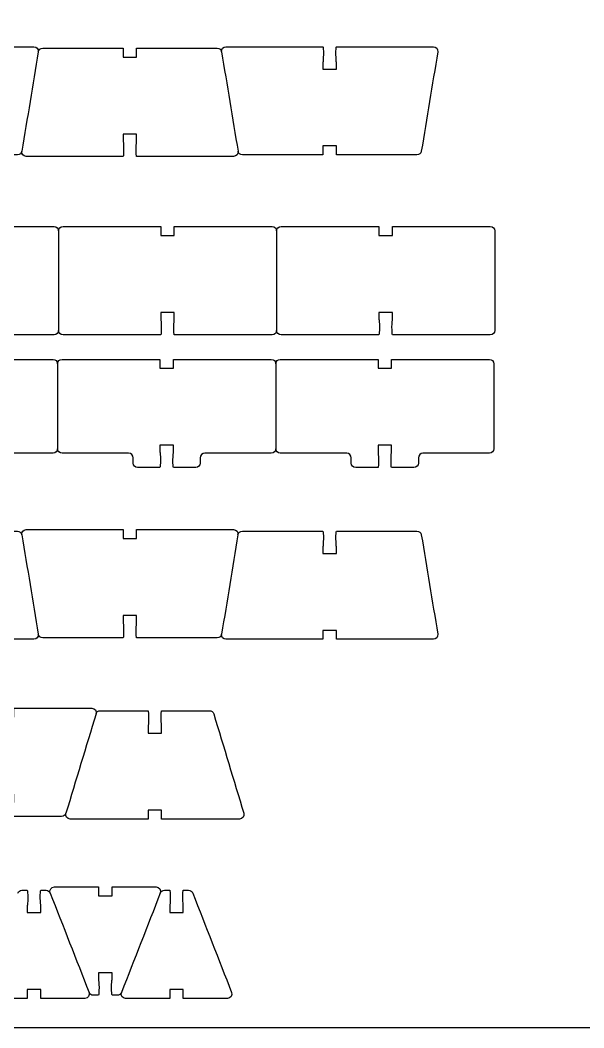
# Model space of a CAD drawing. Extents: x 0 to 580, y 0 to 450.
# Drawn here: x 130 to 255.8, y 0.2 to 225.2 of the extents above; entities that cross this region are included whole.
import ezdxf

# ---------------------------------------------------------------- set-up
doc = ezdxf.new("R2010")
doc.units = 0
doc.header["$MEASUREMENT"] = 0
doc.layers.add('DEFAULT', color=18, linetype='CONTINUOUS')

msp = doc.modelspace()

# ---------------------------------------------------------------- linework, layer by layer
at = {"layer": 'DEFAULT', "color": 18}
msp.add_lwpolyline([(580.18, 0.18), (0.18, 0.18), (0.18, 450.18), (580.18, 450.18)], close=True, dxfattribs=at)
at = {"layer": 'DEFAULT', "color": 1}
for points, knots in [([(85.78, 218.1), (85.68, 218.7), (86.15, 219.25), (86.76, 219.25), (93.98, 219.25), (101.19, 219.25), (108.41, 219.25), (108.46, 219.25), (108.51, 218.47), (108.51, 217.5), (108.51, 216.54), (108.41, 215.93), (108.41, 215.75), (108.41, 215.25), (108.41, 214.75), (108.41, 214.25), (109.41, 214.25), (110.41, 214.25), (111.41, 214.25), (111.41, 214.75), (111.41, 215.25), (111.41, 215.75), (111.41, 215.93), (111.31, 216.54), (111.31, 217.5), (111.31, 218.47), (111.35, 219.25), (111.41, 219.25), (118.62, 219.25), (125.84, 219.25), (133.06, 219.25), (133.67, 219.25), (134.14, 218.7), (134.04, 218.1), (132.82, 210.7), (131.59, 203.31), (130.37, 195.91), (130.29, 195.43), (129.88, 195.08), (129.39, 195.08), (123.4, 195.08), (117.4, 195.08), (111.41, 195.08), (111.41, 195.75), (111.41, 196.41), (111.41, 197.08), (110.41, 197.08), (109.41, 197.08), (108.41, 197.08), (108.41, 196.41), (108.41, 195.75), (108.41, 195.08), (102.42, 195.08), (96.42, 195.08), (90.43, 195.08), (89.94, 195.08), (89.53, 195.43), (89.45, 195.91)], [0, 0, 0, 0, 1, 1, 1, 62.37, 62.37, 62.37, 63.37, 63.37, 63.37, 64.37, 64.37, 64.37, 68.62, 68.62, 68.62, 77.12, 77.12, 77.12, 81.37, 81.37, 81.37, 82.37, 82.37, 82.37, 83.37, 83.37, 83.37, 144.74, 144.74, 144.74, 145.74, 145.74, 145.74, 209.475881, 209.475881, 209.475881, 210.475881, 210.475881, 210.475881, 261.445881, 261.445881, 261.445881, 267.115881, 267.115881, 267.115881, 275.615881, 275.615881, 275.615881, 281.285881, 281.285881, 281.285881, 332.255881, 332.255881, 332.255881, 333.255881, 333.255881, 333.255881, 333.255881]), ([(134.04, 218.1), (134.12, 218.58), (134.54, 218.93), (135.02, 218.93), (141.02, 218.93), (147.01, 218.93), (153, 218.93), (153, 218.26), (153, 217.59), (153, 216.93), (154, 216.93), (155, 216.93), (156, 216.93), (156, 217.59), (156, 218.26), (156, 218.93), (162, 218.93), (167.99, 218.93), (173.98, 218.93), (174.47, 218.93), (174.89, 218.58), (174.96, 218.1), (176.19, 210.7), (177.41, 203.31), (178.64, 195.91), (178.74, 195.31), (178.27, 194.76), (177.65, 194.76), (170.44, 194.76), (163.22, 194.76), (156, 194.76), (155.95, 194.76), (155.9, 195.54), (155.9, 196.51), (155.9, 197.47), (156, 198.08), (156, 198.26), (156, 198.76), (156, 199.25), (156, 199.75), (155, 199.75), (154, 199.75), (153, 199.75), (153, 199.25), (153, 198.76), (153, 198.26), (153, 198.08), (153.1, 197.47), (153.1, 196.51), (153.1, 195.54), (153.06, 194.76), (153, 194.76), (145.79, 194.76), (138.57, 194.76), (131.35, 194.76), (130.74, 194.76), (130.27, 195.31), (130.37, 195.91)], [0, 0, 0, 0, 1, 1, 1, 51.97, 51.97, 51.97, 57.64, 57.64, 57.64, 66.14, 66.14, 66.14, 71.81, 71.81, 71.81, 122.78, 122.78, 122.78, 123.78, 123.78, 123.78, 187.515881, 187.515881, 187.515881, 188.515881, 188.515881, 188.515881, 249.885881, 249.885881, 249.885881, 250.885881, 250.885881, 250.885881, 251.885881, 251.885881, 251.885881, 256.135881, 256.135881, 256.135881, 264.635881, 264.635881, 264.635881, 268.885881, 268.885881, 268.885881, 269.885881, 269.885881, 269.885881, 270.885881, 270.885881, 270.885881, 332.255881, 332.255881, 332.255881, 333.255881, 333.255881, 333.255881, 333.255881]), ([(174.96, 218.1), (174.87, 218.7), (175.33, 219.25), (175.95, 219.25), (183.17, 219.25), (190.38, 219.25), (197.6, 219.25), (197.65, 219.25), (197.7, 218.47), (197.7, 217.5), (197.7, 216.54), (197.6, 215.93), (197.6, 215.75), (197.6, 215.25), (197.6, 214.75), (197.6, 214.25), (198.6, 214.25), (199.6, 214.25), (200.6, 214.25), (200.6, 214.75), (200.6, 215.25), (200.6, 215.75), (200.6, 215.93), (200.5, 216.54), (200.5, 217.5), (200.5, 218.47), (200.54, 219.25), (200.6, 219.25), (207.81, 219.25), (215.03, 219.25), (222.25, 219.25), (222.86, 219.25), (223.33, 218.7), (223.23, 218.1), (222.01, 210.7), (220.78, 203.31), (219.56, 195.91), (219.48, 195.43), (219.07, 195.08), (218.58, 195.08), (212.58, 195.08), (206.59, 195.08), (200.6, 195.08), (200.6, 195.75), (200.6, 196.41), (200.6, 197.08), (199.6, 197.08), (198.6, 197.08), (197.6, 197.08), (197.6, 196.41), (197.6, 195.75), (197.6, 195.08), (191.6, 195.08), (185.61, 195.08), (179.62, 195.08), (179.13, 195.08), (178.71, 195.43), (178.64, 195.91)], [0, 0, 0, 0, 1, 1, 1, 62.37, 62.37, 62.37, 63.37, 63.37, 63.37, 64.37, 64.37, 64.37, 68.62, 68.62, 68.62, 77.12, 77.12, 77.12, 81.37, 81.37, 81.37, 82.37, 82.37, 82.37, 83.37, 83.37, 83.37, 144.74, 144.74, 144.74, 145.74, 145.74, 145.74, 209.475881, 209.475881, 209.475881, 210.475881, 210.475881, 210.475881, 261.445881, 261.445881, 261.445881, 267.115881, 267.115881, 267.115881, 275.615881, 275.615881, 275.615881, 281.285881, 281.285881, 281.285881, 332.255881, 332.255881, 332.255881, 333.255881, 333.255881, 333.255881, 333.255881]), ([(89.86, 178.1), (89.86, 178.65), (90.31, 179.09), (90.86, 179.09), (98.14, 179.09), (105.43, 179.09), (112.71, 179.09), (112.71, 178.43), (112.71, 177.76), (112.71, 177.09), (113.71, 177.09), (114.71, 177.09), (115.71, 177.09), (115.71, 177.76), (115.71, 178.43), (115.71, 179.09), (123, 179.09), (130.28, 179.09), (137.57, 179.09), (138.12, 179.09), (138.56, 178.65), (138.56, 178.1), (138.56, 170.7), (138.56, 163.31), (138.56, 155.91), (138.56, 155.36), (138.12, 154.92), (137.57, 154.92), (130.28, 154.92), (123, 154.92), (115.71, 154.92), (115.66, 154.92), (115.61, 155.7), (115.61, 156.67), (115.61, 157.64), (115.71, 158.25), (115.71, 158.42), (115.71, 158.92), (115.71, 159.42), (115.71, 159.92), (114.71, 159.92), (113.71, 159.92), (112.71, 159.92), (112.71, 159.42), (112.71, 158.92), (112.71, 158.42), (112.71, 158.25), (112.81, 157.64), (112.81, 156.67), (112.81, 155.7), (112.77, 154.92), (112.71, 154.92), (105.43, 154.92), (98.14, 154.92), (90.86, 154.92), (90.31, 154.92), (89.86, 155.36), (89.86, 155.91)], [0, 0, 0, 0, 1, 1, 1, 62.95, 62.95, 62.95, 68.62, 68.62, 68.62, 77.12, 77.12, 77.12, 82.79, 82.79, 82.79, 144.74, 144.74, 144.74, 145.74, 145.74, 145.74, 208.62, 208.62, 208.62, 209.62, 209.62, 209.62, 271.57, 271.57, 271.57, 272.57, 272.57, 272.57, 273.57, 273.57, 273.57, 277.82, 277.82, 277.82, 286.32, 286.32, 286.32, 290.57, 290.57, 290.57, 291.57, 291.57, 291.57, 292.57, 292.57, 292.57, 354.52, 354.52, 354.52, 355.52, 355.52, 355.52, 355.52]), ([(138.56, 178.1), (138.56, 178.65), (139.01, 179.09), (139.56, 179.09), (146.84, 179.09), (154.13, 179.09), (161.41, 179.09), (161.41, 178.43), (161.41, 177.76), (161.41, 177.09), (162.41, 177.09), (163.41, 177.09), (164.41, 177.09), (164.41, 177.76), (164.41, 178.43), (164.41, 179.09), (171.7, 179.09), (178.98, 179.09), (186.26, 179.09), (186.82, 179.09), (187.26, 178.65), (187.26, 178.1), (187.26, 170.7), (187.26, 163.31), (187.26, 155.91), (187.26, 155.36), (186.82, 154.92), (186.26, 154.92), (178.98, 154.92), (171.7, 154.92), (164.41, 154.92), (164.36, 154.92), (164.31, 155.7), (164.31, 156.67), (164.31, 157.64), (164.41, 158.25), (164.41, 158.42), (164.41, 158.92), (164.41, 159.42), (164.41, 159.92), (163.41, 159.92), (162.41, 159.92), (161.41, 159.92), (161.41, 159.42), (161.41, 158.92), (161.41, 158.42), (161.41, 158.25), (161.51, 157.64), (161.51, 156.67), (161.51, 155.7), (161.46, 154.92), (161.41, 154.92), (154.13, 154.92), (146.84, 154.92), (139.56, 154.92), (139.01, 154.92), (138.56, 155.36), (138.56, 155.91)], [0, 0, 0, 0, 1, 1, 1, 62.95, 62.95, 62.95, 68.62, 68.62, 68.62, 77.12, 77.12, 77.12, 82.79, 82.79, 82.79, 144.74, 144.74, 144.74, 145.74, 145.74, 145.74, 208.62, 208.62, 208.62, 209.62, 209.62, 209.62, 271.57, 271.57, 271.57, 272.57, 272.57, 272.57, 273.57, 273.57, 273.57, 277.82, 277.82, 277.82, 286.32, 286.32, 286.32, 290.57, 290.57, 290.57, 291.57, 291.57, 291.57, 292.57, 292.57, 292.57, 354.52, 354.52, 354.52, 355.52, 355.52, 355.52, 355.52]), ([(187.26, 178.1), (187.26, 178.65), (187.7, 179.09), (188.25, 179.09), (195.54, 179.09), (202.82, 179.09), (210.11, 179.09), (210.11, 178.43), (210.11, 177.76), (210.11, 177.09), (211.11, 177.09), (212.11, 177.09), (213.11, 177.09), (213.11, 177.76), (213.11, 178.43), (213.11, 179.09), (220.39, 179.09), (227.68, 179.09), (234.96, 179.09), (235.51, 179.09), (235.96, 178.65), (235.96, 178.1), (235.96, 170.7), (235.96, 163.31), (235.96, 155.91), (235.96, 155.36), (235.51, 154.92), (234.96, 154.92), (227.68, 154.92), (220.39, 154.92), (213.11, 154.92), (213.05, 154.92), (213.01, 155.7), (213.01, 156.67), (213.01, 157.64), (213.11, 158.25), (213.11, 158.42), (213.11, 158.92), (213.11, 159.42), (213.11, 159.92), (212.11, 159.92), (211.11, 159.92), (210.11, 159.92), (210.11, 159.42), (210.11, 158.92), (210.11, 158.42), (210.11, 158.25), (210.21, 157.64), (210.21, 156.67), (210.21, 155.7), (210.16, 154.92), (210.11, 154.92), (202.82, 154.92), (195.54, 154.92), (188.25, 154.92), (187.7, 154.92), (187.26, 155.36), (187.26, 155.91)], [0, 0, 0, 0, 1, 1, 1, 62.95, 62.95, 62.95, 68.62, 68.62, 68.62, 77.12, 77.12, 77.12, 82.79, 82.79, 82.79, 144.74, 144.74, 144.74, 145.74, 145.74, 145.74, 208.62, 208.62, 208.62, 209.62, 209.62, 209.62, 271.57, 271.57, 271.57, 272.57, 272.57, 272.57, 273.57, 273.57, 273.57, 277.82, 277.82, 277.82, 286.32, 286.32, 286.32, 290.57, 290.57, 290.57, 291.57, 291.57, 291.57, 292.57, 292.57, 292.57, 354.52, 354.52, 354.52, 355.52, 355.52, 355.52, 355.52]), ([(89.66, 148.44), (89.66, 148.99), (90.11, 149.44), (90.66, 149.44), (97.94, 149.44), (105.23, 149.44), (112.51, 149.44), (112.51, 148.77), (112.51, 148.1), (112.51, 147.44), (113.51, 147.44), (114.51, 147.44), (115.51, 147.44), (115.51, 148.1), (115.51, 148.77), (115.51, 149.44), (122.79, 149.44), (130.08, 149.44), (137.36, 149.44), (137.91, 149.44), (138.36, 148.99), (138.36, 148.44), (138.36, 142.12), (138.36, 135.79), (138.36, 129.47), (138.36, 128.91), (137.91, 128.47), (137.36, 128.47), (132.41, 128.47), (127.46, 128.47), (122.51, 128.47), (121.96, 128.47), (121.51, 128.02), (121.51, 127.47), (121.51, 127.07), (121.51, 126.67), (121.51, 126.27), (121.51, 125.71), (121.06, 125.27), (120.51, 125.27), (118.84, 125.27), (117.18, 125.27), (115.51, 125.27), (115.46, 125.27), (115.41, 126.05), (115.41, 127.02), (115.41, 127.98), (115.51, 128.59), (115.51, 128.77), (115.51, 129.26), (115.51, 129.76), (115.51, 130.26), (114.51, 130.26), (113.51, 130.26), (112.51, 130.26), (112.51, 129.76), (112.51, 129.26), (112.51, 128.77), (112.51, 128.59), (112.61, 127.98), (112.61, 127.02), (112.61, 126.05), (112.56, 125.27), (112.51, 125.27), (110.84, 125.27), (109.18, 125.27), (107.51, 125.27), (106.96, 125.27), (106.51, 125.71), (106.51, 126.27), (106.51, 126.67), (106.51, 127.07), (106.51, 127.47), (106.51, 128.02), (106.07, 128.47), (105.51, 128.47), (100.56, 128.47), (95.61, 128.47), (90.66, 128.47), (90.11, 128.47), (89.66, 128.91), (89.66, 129.47)], [0, 0, 0, 0, 1, 1, 1, 62.95, 62.95, 62.95, 68.62, 68.62, 68.62, 77.12, 77.12, 77.12, 82.79, 82.79, 82.79, 144.74, 144.74, 144.74, 145.74, 145.74, 145.74, 199.53, 199.53, 199.53, 200.53, 200.53, 200.53, 242.62, 242.62, 242.62, 243.62, 243.62, 243.62, 247.02, 247.02, 247.02, 248.02, 248.02, 248.02, 262.2, 262.2, 262.2, 263.2, 263.2, 263.2, 264.2, 264.2, 264.2, 268.45, 268.45, 268.45, 276.95, 276.95, 276.95, 281.2, 281.2, 281.2, 282.2, 282.2, 282.2, 283.2, 283.2, 283.2, 297.37, 297.37, 297.37, 298.37, 298.37, 298.37, 301.77, 301.77, 301.77, 302.77, 302.77, 302.77, 344.86, 344.86, 344.86, 345.86, 345.86, 345.86, 345.86]), ([(138.36, 148.44), (138.36, 148.99), (138.8, 149.44), (139.35, 149.44), (146.64, 149.44), (153.92, 149.44), (161.21, 149.44), (161.21, 148.77), (161.21, 148.1), (161.21, 147.44), (162.21, 147.44), (163.21, 147.44), (164.21, 147.44), (164.21, 148.1), (164.21, 148.77), (164.21, 149.44), (171.49, 149.44), (178.78, 149.44), (186.06, 149.44), (186.61, 149.44), (187.06, 148.99), (187.06, 148.44), (187.06, 142.12), (187.06, 135.79), (187.06, 129.47), (187.06, 128.91), (186.61, 128.47), (186.06, 128.47), (181.11, 128.47), (176.16, 128.47), (171.21, 128.47), (170.66, 128.47), (170.21, 128.02), (170.21, 127.47), (170.21, 127.07), (170.21, 126.67), (170.21, 126.27), (170.21, 125.71), (169.76, 125.27), (169.21, 125.27), (167.54, 125.27), (165.87, 125.27), (164.21, 125.27), (164.15, 125.27), (164.11, 126.05), (164.11, 127.02), (164.11, 127.98), (164.21, 128.59), (164.21, 128.77), (164.21, 129.26), (164.21, 129.76), (164.21, 130.26), (163.21, 130.26), (162.21, 130.26), (161.21, 130.26), (161.21, 129.76), (161.21, 129.26), (161.21, 128.77), (161.21, 128.59), (161.31, 127.98), (161.31, 127.02), (161.31, 126.05), (161.26, 125.27), (161.21, 125.27), (159.54, 125.27), (157.88, 125.27), (156.21, 125.27), (155.66, 125.27), (155.21, 125.71), (155.21, 126.27), (155.21, 126.67), (155.21, 127.07), (155.21, 127.47), (155.21, 128.02), (154.76, 128.47), (154.21, 128.47), (149.26, 128.47), (144.31, 128.47), (139.36, 128.47), (138.81, 128.47), (138.36, 128.91), (138.36, 129.47)], [0, 0, 0, 0, 1, 1, 1, 62.95, 62.95, 62.95, 68.62, 68.62, 68.62, 77.12, 77.12, 77.12, 82.79, 82.79, 82.79, 144.74, 144.74, 144.74, 145.74, 145.74, 145.74, 199.53, 199.53, 199.53, 200.53, 200.53, 200.53, 242.62, 242.62, 242.62, 243.62, 243.62, 243.62, 247.02, 247.02, 247.02, 248.02, 248.02, 248.02, 262.2, 262.2, 262.2, 263.2, 263.2, 263.2, 264.2, 264.2, 264.2, 268.45, 268.45, 268.45, 276.95, 276.95, 276.95, 281.2, 281.2, 281.2, 282.2, 282.2, 282.2, 283.2, 283.2, 283.2, 297.37, 297.37, 297.37, 298.37, 298.37, 298.37, 301.77, 301.77, 301.77, 302.77, 302.77, 302.77, 344.86, 344.86, 344.86, 345.86, 345.86, 345.86, 345.86]), ([(187.06, 148.44), (187.06, 148.99), (187.5, 149.44), (188.05, 149.44), (195.34, 149.44), (202.62, 149.44), (209.91, 149.44), (209.91, 148.77), (209.91, 148.1), (209.91, 147.44), (210.91, 147.44), (211.91, 147.44), (212.9, 147.44), (212.9, 148.1), (212.9, 148.77), (212.9, 149.44), (220.19, 149.44), (227.47, 149.44), (234.76, 149.44), (235.31, 149.44), (235.75, 148.99), (235.75, 148.44), (235.75, 142.12), (235.75, 135.79), (235.75, 129.47), (235.75, 128.91), (235.31, 128.47), (234.76, 128.47), (229.81, 128.47), (224.86, 128.47), (219.91, 128.47), (219.35, 128.47), (218.91, 128.02), (218.91, 127.47), (218.91, 127.07), (218.91, 126.67), (218.91, 126.27), (218.91, 125.71), (218.46, 125.27), (217.91, 125.27), (216.24, 125.27), (214.57, 125.27), (212.9, 125.27), (212.85, 125.27), (212.81, 126.05), (212.81, 127.02), (212.81, 127.98), (212.9, 128.59), (212.9, 128.77), (212.9, 129.26), (212.9, 129.76), (212.9, 130.26), (211.91, 130.26), (210.91, 130.26), (209.91, 130.26), (209.91, 129.76), (209.91, 129.26), (209.91, 128.77), (209.91, 128.59), (210, 127.98), (210, 127.02), (210, 126.05), (209.96, 125.27), (209.91, 125.27), (208.24, 125.27), (206.57, 125.27), (204.91, 125.27), (204.35, 125.27), (203.91, 125.71), (203.91, 126.27), (203.91, 126.67), (203.91, 127.07), (203.91, 127.47), (203.91, 128.02), (203.46, 128.47), (202.91, 128.47), (197.96, 128.47), (193.01, 128.47), (188.06, 128.47), (187.5, 128.47), (187.06, 128.91), (187.06, 129.47)], [0, 0, 0, 0, 1, 1, 1, 62.95, 62.95, 62.95, 68.62, 68.62, 68.62, 77.12, 77.12, 77.12, 82.79, 82.79, 82.79, 144.74, 144.74, 144.74, 145.74, 145.74, 145.74, 199.53, 199.53, 199.53, 200.53, 200.53, 200.53, 242.62, 242.62, 242.62, 243.62, 243.62, 243.62, 247.02, 247.02, 247.02, 248.02, 248.02, 248.02, 262.2, 262.2, 262.2, 263.2, 263.2, 263.2, 264.2, 264.2, 264.2, 268.45, 268.45, 268.45, 276.95, 276.95, 276.95, 281.2, 281.2, 281.2, 282.2, 282.2, 282.2, 283.2, 283.2, 283.2, 297.37, 297.37, 297.37, 298.37, 298.37, 298.37, 301.77, 301.77, 301.77, 302.77, 302.77, 302.77, 344.86, 344.86, 344.86, 345.86, 345.86, 345.86, 345.86]), ([(89.44, 110.27), (89.53, 110.75), (89.94, 111.1), (90.43, 111.1), (96.42, 111.1), (102.41, 111.1), (108.41, 111.1), (108.46, 111.1), (108.51, 110.32), (108.51, 109.35), (108.51, 108.38), (108.41, 107.77), (108.41, 107.6), (108.41, 107.1), (108.41, 106.6), (108.41, 106.1), (109.41, 106.1), (110.41, 106.1), (111.41, 106.1), (111.41, 106.6), (111.41, 107.1), (111.41, 107.6), (111.41, 107.77), (111.31, 108.38), (111.31, 109.35), (111.31, 110.32), (111.35, 111.1), (111.41, 111.1), (117.4, 111.1), (123.39, 111.1), (129.39, 111.1), (129.87, 111.1), (130.29, 110.75), (130.37, 110.27), (131.59, 102.87), (132.82, 95.48), (134.04, 88.08), (134.14, 87.48), (133.67, 86.93), (133.06, 86.93), (125.84, 86.93), (118.63, 86.93), (111.41, 86.93), (111.41, 87.59), (111.41, 88.26), (111.41, 88.92), (110.41, 88.92), (109.41, 88.92), (108.41, 88.92), (108.41, 88.26), (108.41, 87.59), (108.41, 86.93), (101.19, 86.93), (93.97, 86.93), (86.76, 86.93), (86.14, 86.93), (85.67, 87.48), (85.78, 88.08)], [0, 0, 0, 0, 1, 1, 1, 51.96, 51.96, 51.96, 52.96, 52.96, 52.96, 53.96, 53.96, 53.96, 58.22, 58.22, 58.22, 66.73, 66.73, 66.73, 70.99, 70.99, 70.99, 71.99, 71.99, 71.99, 72.99, 72.99, 72.99, 123.95, 123.95, 123.95, 124.95, 124.95, 124.95, 188.684248, 188.684248, 188.684248, 189.684248, 189.684248, 189.684248, 251.054248, 251.054248, 251.054248, 256.714248, 256.714248, 256.714248, 265.224248, 265.224248, 265.224248, 270.884248, 270.884248, 270.884248, 332.254248, 332.254248, 332.254248, 333.254248, 333.254248, 333.254248, 333.254248]), ([(130.37, 110.27), (130.27, 110.87), (130.74, 111.42), (131.35, 111.42), (138.57, 111.42), (145.78, 111.42), (153, 111.42), (153, 110.76), (153, 110.09), (153, 109.43), (154, 109.43), (155, 109.43), (156, 109.43), (156, 110.09), (156, 110.76), (156, 111.42), (163.22, 111.42), (170.44, 111.42), (177.65, 111.42), (178.27, 111.42), (178.74, 110.87), (178.63, 110.27), (177.41, 102.87), (176.19, 95.48), (174.97, 88.08), (174.88, 87.6), (174.47, 87.25), (173.98, 87.25), (167.99, 87.25), (162, 87.25), (156, 87.25), (155.95, 87.25), (155.9, 88.03), (155.9, 89), (155.9, 89.97), (156, 90.58), (156, 90.75), (156, 91.25), (156, 91.75), (156, 92.25), (155, 92.25), (154, 92.25), (153, 92.25), (153, 91.75), (153, 91.25), (153, 90.75), (153, 90.58), (153.1, 89.97), (153.1, 89), (153.1, 88.03), (153.06, 87.25), (153, 87.25), (147.01, 87.25), (141.02, 87.25), (135.02, 87.25), (134.54, 87.25), (134.12, 87.6), (134.04, 88.08)], [0, 0, 0, 0, 1, 1, 1, 62.37, 62.37, 62.37, 68.03, 68.03, 68.03, 76.54, 76.54, 76.54, 82.2, 82.2, 82.2, 143.57, 143.57, 143.57, 144.57, 144.57, 144.57, 208.304248, 208.304248, 208.304248, 209.304248, 209.304248, 209.304248, 260.264248, 260.264248, 260.264248, 261.264248, 261.264248, 261.264248, 262.264248, 262.264248, 262.264248, 266.524248, 266.524248, 266.524248, 275.034248, 275.034248, 275.034248, 279.294248, 279.294248, 279.294248, 280.294248, 280.294248, 280.294248, 281.294248, 281.294248, 281.294248, 332.254248, 332.254248, 332.254248, 333.254248, 333.254248, 333.254248, 333.254248]), ([(178.63, 110.27), (178.72, 110.75), (179.13, 111.1), (179.62, 111.1), (185.61, 111.1), (191.6, 111.1), (197.6, 111.1), (197.65, 111.1), (197.7, 110.32), (197.7, 109.35), (197.7, 108.38), (197.6, 107.77), (197.6, 107.6), (197.6, 107.1), (197.6, 106.6), (197.6, 106.1), (198.6, 106.1), (199.6, 106.1), (200.6, 106.1), (200.6, 106.6), (200.6, 107.1), (200.6, 107.6), (200.6, 107.77), (200.5, 108.38), (200.5, 109.35), (200.5, 110.32), (200.54, 111.1), (200.6, 111.1), (206.59, 111.1), (212.58, 111.1), (218.58, 111.1), (219.06, 111.1), (219.48, 110.75), (219.56, 110.27), (220.78, 102.87), (222.01, 95.48), (223.23, 88.08), (223.33, 87.48), (222.86, 86.93), (222.25, 86.93), (215.03, 86.93), (207.81, 86.93), (200.6, 86.93), (200.6, 87.59), (200.6, 88.26), (200.6, 88.92), (199.6, 88.92), (198.6, 88.92), (197.6, 88.92), (197.6, 88.26), (197.6, 87.59), (197.6, 86.93), (190.38, 86.93), (183.16, 86.93), (175.95, 86.93), (175.33, 86.93), (174.86, 87.48), (174.97, 88.08)], [0, 0, 0, 0, 1, 1, 1, 51.96, 51.96, 51.96, 52.96, 52.96, 52.96, 53.96, 53.96, 53.96, 58.22, 58.22, 58.22, 66.73, 66.73, 66.73, 70.99, 70.99, 70.99, 71.99, 71.99, 71.99, 72.99, 72.99, 72.99, 123.95, 123.95, 123.95, 124.95, 124.95, 124.95, 188.684248, 188.684248, 188.684248, 189.684248, 189.684248, 189.684248, 251.054248, 251.054248, 251.054248, 256.714248, 256.714248, 256.714248, 265.224248, 265.224248, 265.224248, 270.884248, 270.884248, 270.884248, 332.254248, 332.254248, 332.254248, 333.254248, 333.254248, 333.254248, 333.254248]), ([(107.21, 70.27), (107.01, 70.91), (107.49, 71.55), (108.16, 71.55), (113.96, 71.55), (119.77, 71.55), (125.57, 71.55), (125.57, 70.89), (125.57, 70.22), (125.57, 69.55), (126.57, 69.55), (127.57, 69.55), (128.57, 69.55), (128.57, 70.22), (128.57, 70.89), (128.57, 71.55), (134.38, 71.55), (140.18, 71.55), (145.98, 71.55), (146.65, 71.55), (147.13, 70.91), (146.93, 70.27), (144.69, 62.87), (142.45, 55.48), (140.21, 48.09), (140.08, 47.67), (139.7, 47.38), (139.25, 47.38), (135.69, 47.38), (132.13, 47.38), (128.57, 47.38), (128.52, 47.38), (128.47, 48.16), (128.47, 49.13), (128.47, 50.1), (128.57, 50.71), (128.57, 50.88), (128.57, 51.38), (128.57, 51.88), (128.57, 52.38), (127.57, 52.38), (126.57, 52.38), (125.57, 52.38), (125.57, 51.88), (125.57, 51.38), (125.57, 50.88), (125.57, 50.71), (125.67, 50.1), (125.67, 49.13), (125.67, 48.16), (125.63, 47.38), (125.57, 47.38), (122.01, 47.38), (118.45, 47.38), (114.89, 47.38), (114.45, 47.38), (114.06, 47.67), (113.94, 48.09)], [0, 0, 0, 0, 1, 1, 1, 50.35, 50.35, 50.35, 56.01, 56.01, 56.01, 64.52, 64.52, 64.52, 70.18, 70.18, 70.18, 119.53, 119.53, 119.53, 120.53, 120.53, 120.53, 186.228568, 186.228568, 186.228568, 187.228568, 187.228568, 187.228568, 217.508568, 217.508568, 217.508568, 218.508568, 218.508568, 218.508568, 219.508568, 219.508568, 219.508568, 223.768568, 223.768568, 223.768568, 232.278568, 232.278568, 232.278568, 236.538568, 236.538568, 236.538568, 237.538568, 237.538568, 237.538568, 238.538568, 238.538568, 238.538568, 268.818568, 268.818568, 268.818568, 269.818568, 269.818568, 269.818568, 269.818568]), ([(146.93, 70.27), (147.06, 70.69), (147.45, 70.98), (147.89, 70.98), (151.45, 70.98), (155.01, 70.98), (158.57, 70.98), (158.63, 70.98), (158.67, 70.19), (158.67, 69.23), (158.67, 68.26), (158.57, 67.65), (158.57, 67.48), (158.57, 66.98), (158.57, 66.47), (158.57, 65.97), (159.57, 65.97), (160.57, 65.97), (161.57, 65.97), (161.57, 66.47), (161.57, 66.98), (161.57, 67.48), (161.57, 67.65), (161.47, 68.26), (161.47, 69.23), (161.47, 70.19), (161.51, 70.98), (161.57, 70.98), (165.13, 70.98), (168.69, 70.98), (172.25, 70.98), (172.69, 70.98), (173.08, 70.69), (173.21, 70.27), (175.45, 62.87), (177.69, 55.48), (179.93, 48.09), (180.13, 47.45), (179.65, 46.8), (178.98, 46.8), (173.18, 46.8), (167.37, 46.8), (161.57, 46.8), (161.57, 47.47), (161.57, 48.13), (161.57, 48.8), (160.57, 48.8), (159.57, 48.8), (158.57, 48.8), (158.57, 48.13), (158.57, 47.47), (158.57, 46.8), (152.77, 46.8), (146.96, 46.8), (141.16, 46.8), (140.49, 46.8), (140.01, 47.45), (140.21, 48.09)], [0, 0, 0, 0, 1, 1, 1, 31.28, 31.28, 31.28, 32.28, 32.28, 32.28, 33.28, 33.28, 33.28, 37.54, 37.54, 37.54, 46.05, 46.05, 46.05, 50.31, 50.31, 50.31, 51.31, 51.31, 51.31, 52.31, 52.31, 52.31, 82.59, 82.59, 82.59, 83.59, 83.59, 83.59, 149.288568, 149.288568, 149.288568, 150.288568, 150.288568, 150.288568, 199.638568, 199.638568, 199.638568, 205.298568, 205.298568, 205.298568, 213.808568, 213.808568, 213.808568, 219.468568, 219.468568, 219.468568, 268.818568, 268.818568, 268.818568, 269.818568, 269.818568, 269.818568, 269.818568]), ([(136.71, 30.27), (136.45, 30.92), (136.94, 31.63), (137.63, 31.63), (140.92, 31.63), (144.21, 31.63), (147.5, 31.63), (147.5, 30.96), (147.5, 30.3), (147.5, 29.63), (148.5, 29.63), (149.5, 29.63), (150.5, 29.63), (150.5, 30.3), (150.5, 30.96), (150.5, 31.63), (153.78, 31.63), (157.07, 31.63), (160.36, 31.63), (161.06, 31.63), (161.54, 30.92), (161.29, 30.27), (158.4, 22.88), (155.51, 15.48), (152.62, 8.09), (152.47, 7.71), (152.1, 7.45), (151.69, 7.45), (151.29, 7.45), (150.89, 7.45), (150.5, 7.45), (150.44, 7.45), (150.4, 8.24), (150.4, 9.2), (150.4, 10.17), (150.5, 10.78), (150.5, 10.95), (150.5, 11.46), (150.5, 11.96), (150.5, 12.46), (149.5, 12.46), (148.5, 12.46), (147.5, 12.46), (147.5, 11.96), (147.5, 11.46), (147.5, 10.95), (147.5, 10.78), (147.6, 10.17), (147.6, 9.2), (147.6, 8.24), (147.55, 7.45), (147.5, 7.45), (147.1, 7.45), (146.7, 7.45), (146.3, 7.45), (145.89, 7.45), (145.52, 7.71), (145.37, 8.09)], [0, 0, 0, 0, 1, 1, 1, 28.96, 28.96, 28.96, 34.62, 34.62, 34.62, 43.12, 43.12, 43.12, 48.78, 48.78, 48.78, 76.74, 76.74, 76.74, 77.74, 77.74, 77.74, 145.240532, 145.240532, 145.240532, 146.240532, 146.240532, 146.240532, 149.630532, 149.630532, 149.630532, 150.630532, 150.630532, 150.630532, 151.630532, 151.630532, 151.630532, 155.890532, 155.890532, 155.890532, 164.390532, 164.390532, 164.390532, 168.650532, 168.650532, 168.650532, 169.650532, 169.650532, 169.650532, 170.650532, 170.650532, 170.650532, 174.040532, 174.040532, 174.040532, 175.040532, 175.040532, 175.040532, 175.040532]), ([(129.46, 30.27), (129.61, 30.65), (129.98, 30.9), (130.39, 30.9), (130.79, 30.9), (131.19, 30.9), (131.59, 30.9), (131.64, 30.9), (131.69, 30.12), (131.69, 29.15), (131.69, 28.19), (131.59, 27.58), (131.59, 27.4), (131.59, 26.9), (131.59, 26.4), (131.59, 25.9), (132.59, 25.9), (133.59, 25.9), (134.59, 25.9), (134.59, 26.4), (134.59, 26.9), (134.59, 27.4), (134.59, 27.58), (134.49, 28.19), (134.49, 29.15), (134.49, 30.12), (134.53, 30.9), (134.59, 30.9), (134.98, 30.9), (135.38, 30.9), (135.78, 30.9), (136.19, 30.9), (136.56, 30.65), (136.71, 30.27), (139.6, 22.88), (142.49, 15.48), (145.37, 8.09), (145.63, 7.44), (145.15, 6.73), (144.45, 6.73), (141.16, 6.73), (137.87, 6.73), (134.59, 6.73), (134.59, 7.4), (134.59, 8.06), (134.59, 8.73), (133.59, 8.73), (132.59, 8.73), (131.59, 8.73), (131.59, 8.06), (131.59, 7.4), (131.59, 6.73), (128.3, 6.73), (125.01, 6.73), (121.72, 6.73), (121.02, 6.73), (120.54, 7.44), (120.8, 8.09)], [0, 0, 0, 0, 1, 1, 1, 4.39, 4.39, 4.39, 5.39, 5.39, 5.39, 6.39, 6.39, 6.39, 10.65, 10.65, 10.65, 19.15, 19.15, 19.15, 23.41, 23.41, 23.41, 24.41, 24.41, 24.41, 25.41, 25.41, 25.41, 28.8, 28.8, 28.8, 29.8, 29.8, 29.8, 97.296893, 97.296893, 97.296893, 98.296893, 98.296893, 98.296893, 126.256893, 126.256893, 126.256893, 131.916893, 131.916893, 131.916893, 140.416893, 140.416893, 140.416893, 146.076893, 146.076893, 146.076893, 174.036893, 174.036893, 174.036893, 175.036893, 175.036893, 175.036893, 175.036893]), ([(161.29, 30.27), (161.44, 30.65), (161.8, 30.9), (162.22, 30.9), (162.61, 30.9), (163.01, 30.9), (163.41, 30.9), (163.46, 30.9), (163.51, 30.12), (163.51, 29.15), (163.51, 28.19), (163.41, 27.58), (163.41, 27.4), (163.41, 26.9), (163.41, 26.4), (163.41, 25.9), (164.41, 25.9), (165.41, 25.9), (166.41, 25.9), (166.41, 26.4), (166.41, 26.9), (166.41, 27.4), (166.41, 27.58), (166.31, 28.19), (166.31, 29.15), (166.31, 30.12), (166.35, 30.9), (166.41, 30.9), (166.81, 30.9), (167.21, 30.9), (167.61, 30.9), (168.02, 30.9), (168.39, 30.65), (168.53, 30.27), (171.42, 22.88), (174.31, 15.48), (177.2, 8.09), (177.46, 7.44), (176.97, 6.73), (176.27, 6.73), (172.99, 6.73), (169.7, 6.73), (166.41, 6.73), (166.41, 7.4), (166.41, 8.06), (166.41, 8.73), (165.41, 8.73), (164.41, 8.73), (163.41, 8.73), (163.41, 8.06), (163.41, 7.4), (163.41, 6.73), (160.12, 6.73), (156.84, 6.73), (153.55, 6.73), (152.85, 6.73), (152.37, 7.44), (152.62, 8.09)], [0, 0, 0, 0, 1, 1, 1, 4.39, 4.39, 4.39, 5.39, 5.39, 5.39, 6.39, 6.39, 6.39, 10.65, 10.65, 10.65, 19.15, 19.15, 19.15, 23.41, 23.41, 23.41, 24.41, 24.41, 24.41, 25.41, 25.41, 25.41, 28.8, 28.8, 28.8, 29.8, 29.8, 29.8, 97.296893, 97.296893, 97.296893, 98.296893, 98.296893, 98.296893, 126.256893, 126.256893, 126.256893, 131.916893, 131.916893, 131.916893, 140.416893, 140.416893, 140.416893, 146.076893, 146.076893, 146.076893, 174.036893, 174.036893, 174.036893, 175.036893, 175.036893, 175.036893, 175.036893])]:
    msp.add_open_spline(points, degree=3, knots=knots, dxfattribs=at)

doc.saveas('drawing.dxf')
